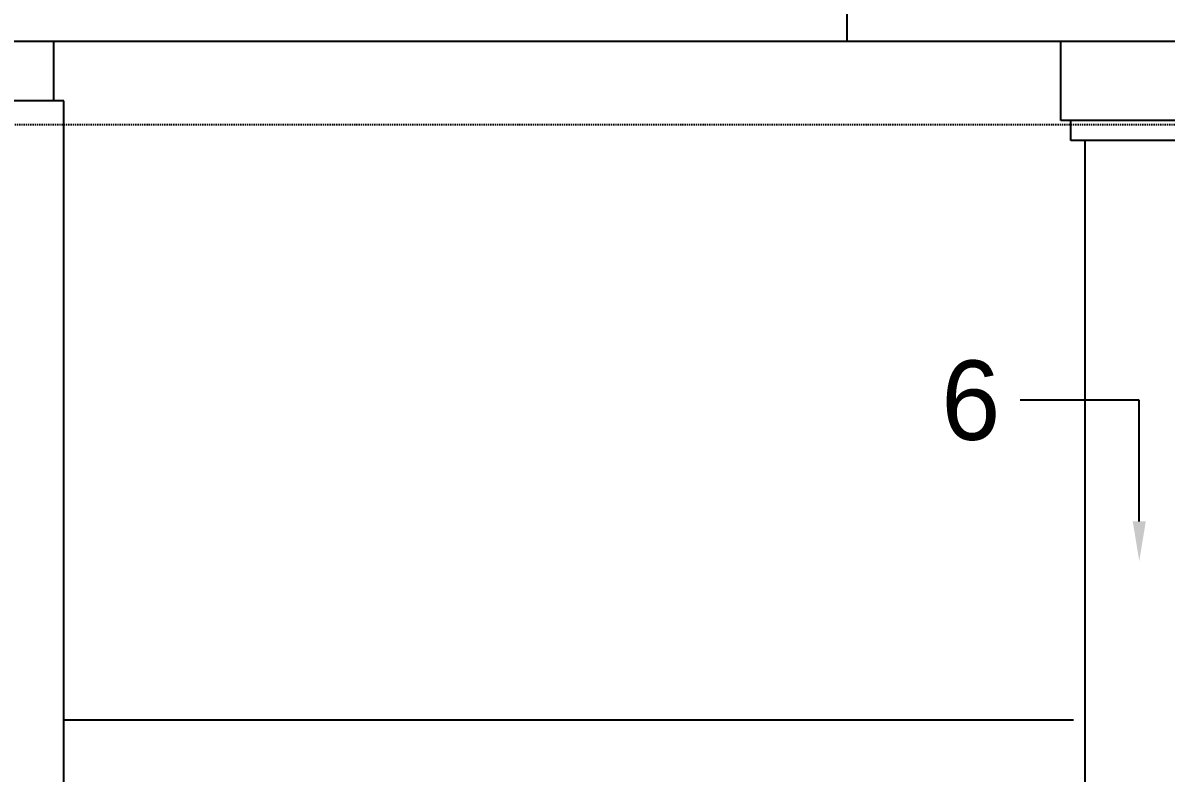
# Model space of a CAD drawing. Header units: inches. Extents: x 0 to 22102, y -19958 to 0.
# Drawn here: x 18659.5 to 18774.7, y -9739.7 to -9664.1 of the extents above; entities that cross this region are included whole.
import ezdxf
from ezdxf import colors
from ezdxf.entities.mleader import LeaderData, LeaderLine
from ezdxf.math import Vec2, Vec3

# ---------------------------------------------------------------- set-up
doc = ezdxf.new("R2010")
doc.units = ezdxf.units.IN
doc.header["$MEASUREMENT"] = 0
doc.linetypes.add('HIDDEN2', pattern=[0.1875, 0.125, -0.0625])
for name, color, linetype in [('2', 2, 'Continuous'), ('4', 4, 'Continuous'), ('6', 6, 'Continuous'), ('KEY', 3, 'Continuous'), ('ROOF', 3, 'Continuous')]:
    doc.layers.add(name, color=color, linetype=linetype)

msp = doc.modelspace()

# ---------------------------------------------------------------- linework, layer by layer
at = {"layer": '2', "linetype": 'HIDDEN2'}
msp.add_line((18551.31181, -9674.30852), (19986.51546, -9674.30852), dxfattribs=at)
at = {"layer": '4'}
for p, q in [((18764.04489, -9673.90768), (18764.04489, -9665.90768)), ((19447.41373, -9673.90768), (18764.04489, -9673.90768)), ((18765.04489, -9675.90768), (18765.04489, -9673.90768)), ((19447.41373, -9675.90768), (18765.04489, -9675.90768))]:
    msp.add_line(p, q, dxfattribs=at)
at = {"layer": '6'}
for p, q in [((18662.59246, -9671.90768), (18662.59246, -9665.90768)), ((18663.59246, -9671.90768), (18645.59246, -9671.90768)), ((18663.59246, -9788.30852), (18663.59246, -9671.90768)), ((18766.50465, -9770.30852), (18766.50465, -9675.90768)), ((18663.59246, -9734.30852), (18765.31108, -9734.30852))]:
    msp.add_line(p, q, dxfattribs=at)
at = {"layer": 'ROOF', "transparency": 33554687}
for p, q in [((18742.50465, -9665.90768), (18742.50465, -9662.2167)), ((18624.50465, -9665.90768), (19414.50465, -9665.90768))]:
    msp.add_line(p, q, dxfattribs=at)

# ---------------------------------------------------------------- leaders
at = {"layer": 'KEY'}
ml = msp.add_multileader_mtext('Standard', dxfattribs=at)
ml.set_content('{\\Ftxt|c129;6}', color=256)
ml.set_leader_properties()
ml.build(insert=Vec2(0, 0))
ml.multileader.update_dxf_attribs({"has_text_frame": 1, "text_left_attachment_type": 2, "text_right_attachment_type": 2, "dogleg_length": 12})
ctx = ml.context
ctx.base_point, ctx.char_height, ctx.plane_origin = Vec3(18750.62091, -9702.09151), 8, Vec3(18771.95424, -9714.3109)
ctx.left_attachment, ctx.right_attachment, ctx.text_align_type = 2, 2, 2
notes = []
notes.append((ctx, [(0, (1, 1, 0), (18771.95424, -9702.09151), (-1, 0), 12, [(0, [(18771.95424, -9718.3109)], 0, [])])]))
ctx.mtext.insert, ctx.mtext.alignment, ctx.mtext.flow_direction = Vec3(18757.95424, -9698.09151), 3, 5
for ctx, leaders in notes:
    for number, flags, end, landing, length, lines in leaders:
        leader = LeaderData()
        leader.index, (leader.has_last_leader_line, leader.has_dogleg_vector, leader.attachment_direction) = number, flags
        leader.last_leader_point, leader.dogleg_vector, leader.dogleg_length = Vec3(end), Vec3(landing), length
        for number, points, colour, breaks in lines:
            line = LeaderLine()
            line.index, line.vertices, line.color, line.breaks = number, Vec3.list(points), colors.encode_raw_color(colour), breaks
            leader.lines.append(line)
        ctx.leaders.append(leader)

doc.saveas('drawing.dxf')
